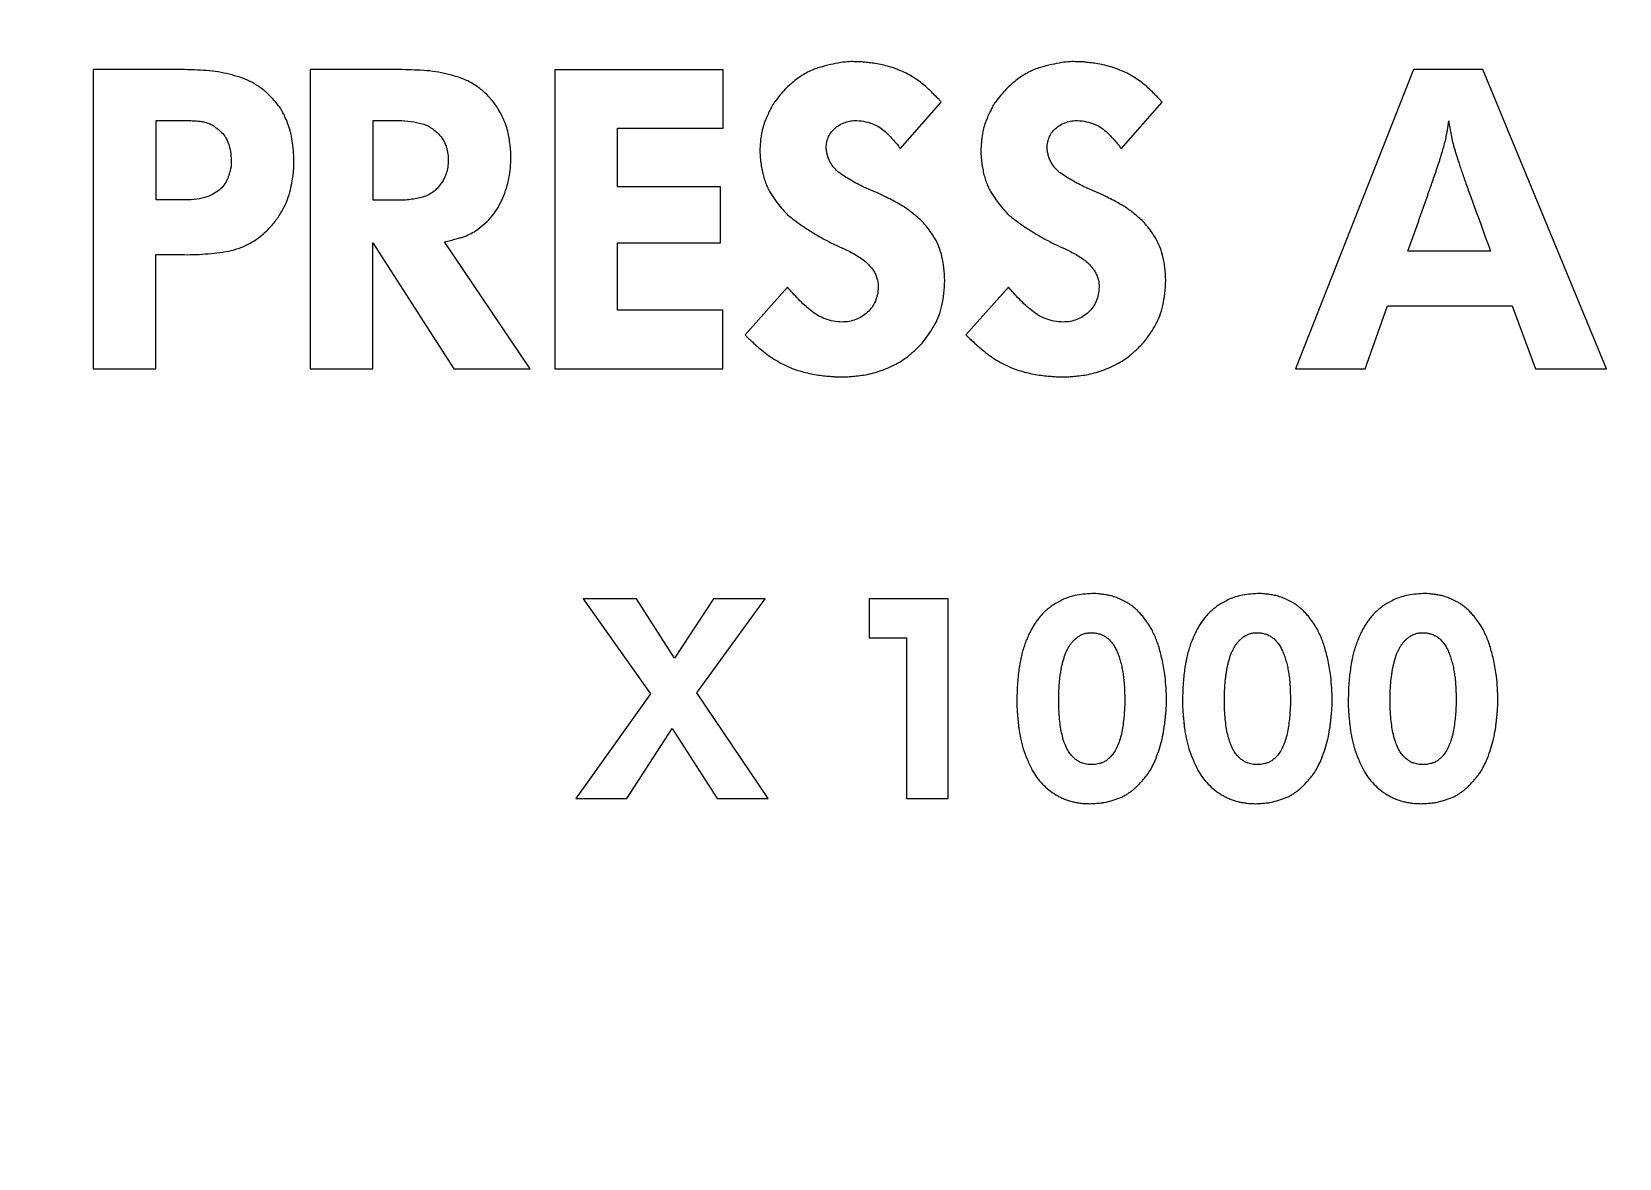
# Model space of a CAD drawing. Header units: inches. Extents: x -0.94 to 3.18, y -1.51 to 0.94.
# Drawn here: x -0.3138 to 0.1794, y -0.5601 to -0.2102 of the extents above; entities that cross this region are included whole.
import ezdxf

# ---------------------------------------------------------------- set-up
doc = ezdxf.new("R2010")
doc.units = ezdxf.units.IN
doc.header["$MEASUREMENT"] = 0

msp = doc.modelspace()

# ---------------------------------------------------------------- linework, layer by layer
at = {"color": 1, "linetype": 'Continuous', "lineweight": 25}
for p, q in [((-0.27027, -0.22193), (-0.2947, -0.22191)), ((-0.2947, -0.22191), (-0.2947, -0.31491)), ((-0.20245, -0.22193), (-0.22729, -0.22191)), ((-0.22729, -0.22191), (-0.22729, -0.31491)), ((-0.09901, -0.22196), (-0.1513, -0.22196)), ((-0.1513, -0.22196), (-0.1513, -0.31491)), ((-0.09901, -0.24009), (-0.09901, -0.22196)), ((0.11546, -0.22191), (0.07879, -0.31491)), ((0.13704, -0.22191), (0.11546, -0.22191)), ((0.17543, -0.31491), (0.13704, -0.22191)), ((-0.04395, -0.24657), (-0.03127, -0.23201)), ((0.02469, -0.24657), (0.03737, -0.23201)), ((-0.27511, -0.23769), (-0.26649, -0.23769)), ((-0.27511, -0.26236), (-0.27511, -0.23769)), ((-0.2077, -0.26248), (-0.2077, -0.23769)), ((-0.2077, -0.23769), (-0.20069, -0.23769)), ((-0.13184, -0.25834), (-0.13184, -0.24009)), ((-0.13184, -0.24009), (-0.09901, -0.24009)), ((-0.0998, -0.25834), (-0.13184, -0.25834)), ((-0.0998, -0.27569), (-0.0998, -0.25834)), ((-0.2669, -0.26237), (-0.27511, -0.26236)), ((-0.20031, -0.26249), (-0.2077, -0.26248)), ((-0.20783, -0.31491), (-0.20783, -0.27568)), ((-0.20783, -0.27568), (-0.1827, -0.31491)), ((-0.15898, -0.31491), (-0.1856, -0.27541)), ((-0.13184, -0.29668), (-0.13184, -0.27569)), ((-0.13184, -0.27569), (-0.0998, -0.27569)), ((-0.27525, -0.31491), (-0.27525, -0.27936)), ((-0.27525, -0.27936), (-0.26838, -0.27936)), ((0.1394, -0.27829), (0.11374, -0.27829)), ((-0.07896, -0.28949), (-0.09219, -0.30428)), ((-0.01032, -0.28949), (-0.02355, -0.30428)), ((0.1005, -0.31491), (0.10739, -0.2953)), ((0.10739, -0.2953), (0.14617, -0.2953)), ((0.14617, -0.2953), (0.15345, -0.31491)), ((-0.09914, -0.29668), (-0.13184, -0.29668)), ((-0.09914, -0.31491), (-0.09914, -0.29668)), ((-0.2947, -0.31491), (-0.27525, -0.31491)), ((-0.22729, -0.31491), (-0.20783, -0.31491)), ((-0.1827, -0.31491), (-0.15898, -0.31491)), ((-0.1513, -0.31491), (-0.09914, -0.31491)), ((0.07879, -0.31491), (0.1005, -0.31491)), ((0.15345, -0.31491), (0.17543, -0.31491)), ((0.01556, -0.3847), (0.01557, -0.38469)), ((0.06704, -0.3847), (0.06705, -0.38469)), ((0.11852, -0.3847), (0.11853, -0.38469)), ((-0.12587, -0.38632), (-0.14246, -0.38632)), ((-0.14246, -0.38632), (-0.12154, -0.41581)), ((-0.11413, -0.4048), (-0.12587, -0.38632)), ((-0.10195, -0.38632), (-0.11413, -0.4048)), ((-0.10716, -0.41554), (-0.08589, -0.38632)), ((-0.08589, -0.38632), (-0.10195, -0.38632)), ((-0.02906, -0.38635), (-0.05359, -0.38635)), ((-0.05359, -0.38635), (-0.05359, -0.39844)), ((-0.02906, -0.44832), (-0.02906, -0.38635)), ((-0.05359, -0.39844), (-0.04203, -0.39844)), ((-0.04203, -0.39844), (-0.04203, -0.44832)), ((0.01547, -0.39685), (0.01548, -0.39684)), ((0.06695, -0.39685), (0.06696, -0.39684)), ((0.11843, -0.39685), (0.11844, -0.39684)), ((-0.12154, -0.41581), (-0.14475, -0.44832)), ((-0.08501, -0.44832), (-0.10716, -0.41554)), ((-0.12887, -0.44832), (-0.11484, -0.42655)), ((-0.11484, -0.42655), (-0.10089, -0.44832)), ((-0.14475, -0.44832), (-0.12887, -0.44832)), ((-0.10089, -0.44832), (-0.08501, -0.44832)), ((-0.04203, -0.44832), (-0.02906, -0.44832))]:
    msp.add_line(p, q, dxfattribs=at)
msp.add_arc((0, 0), 0.938, 84.3665, 83.6335, dxfattribs=at)
for points, knots in [([(-0.26232, -0.22204), (-0.26365, -0.22199), (-0.2663, -0.2219), (-0.26895, -0.22192), (-0.27027, -0.22193)], [0, 0, 0, 0, 0.5013088, 1, 1, 1, 1]), ([(-0.19491, -0.22204), (-0.19616, -0.22199), (-0.19868, -0.2219), (-0.20119, -0.22192), (-0.20245, -0.22193)], [0, 0, 0, 0, 0.500116, 1, 1, 1, 1]), ([(-0.05772, -0.21948), (-0.05844, -0.21945), (-0.06003, -0.2194), (-0.06265, -0.21973), (-0.06571, -0.22038), (-0.06853, -0.22107), (-0.07095, -0.22185), (-0.07277, -0.22272), (-0.07457, -0.22374), (-0.07632, -0.22499), (-0.07805, -0.22641), (-0.07973, -0.22805), (-0.08139, -0.22987), (-0.08242, -0.2312), (-0.08295, -0.23189)], [0, 0, 0, 0, 0.073159, 0.16253, 0.269108, 0.393152, 0.460076, 0.528461, 0.59927, 0.671937, 0.748043, 0.827958, 0.911659, 1, 1, 1, 1]), ([(-0.04265, -0.22277), (-0.04344, -0.22244), (-0.04497, -0.2218), (-0.04728, -0.22101), (-0.04952, -0.22041), (-0.05166, -0.22002), (-0.0536, -0.21977), (-0.05526, -0.21957), (-0.0566, -0.21946), (-0.05738, -0.21947), (-0.05772, -0.21948)], [0, 0, 0, 0, 0.164823, 0.321151, 0.470362, 0.61205, 0.740193, 0.84815, 0.934663, 1, 1, 1, 1]), ([(0.01092, -0.21948), (0.0102, -0.21945), (0.00861, -0.2194), (0.00599, -0.21973), (0.00293, -0.22038), (0.00011, -0.22107), (-0.00231, -0.22185), (-0.00413, -0.22272), (-0.00593, -0.22374), (-0.00768, -0.22499), (-0.00942, -0.22641), (-0.01109, -0.22805), (-0.01275, -0.22987), (-0.01378, -0.2312), (-0.01431, -0.23189)], [0, 0, 0, 0, 0.073159, 0.16253, 0.269108, 0.393152, 0.460076, 0.528461, 0.59927, 0.671937, 0.748043, 0.827958, 0.911659, 1, 1, 1, 1]), ([(0.02599, -0.22277), (0.0252, -0.22244), (0.02366, -0.2218), (0.02136, -0.22101), (0.01912, -0.22041), (0.01698, -0.22002), (0.01504, -0.21977), (0.01338, -0.21957), (0.01204, -0.21946), (0.01125, -0.21947), (0.01092, -0.21948)], [0, 0, 0, 0, 0.1648226, 0.3211511, 0.4703619, 0.6120499, 0.7401926, 0.8481496, 0.9346633, 1, 1, 1, 1]), ([(-0.23742, -0.23277), (-0.23819, -0.23184), (-0.23969, -0.23002), (-0.24234, -0.22773), (-0.24521, -0.2259), (-0.24832, -0.22451), (-0.25161, -0.22353), (-0.25504, -0.22276), (-0.25862, -0.22223), (-0.26107, -0.2221), (-0.26232, -0.22204)], [0, 0, 0, 0, 0.1285448, 0.2513176, 0.3718085, 0.4914435, 0.6135137, 0.7379118, 0.866742, 1, 1, 1, 1]), ([(-0.16922, -0.23359), (-0.1696, -0.23306), (-0.17034, -0.23201), (-0.17157, -0.23056), (-0.17287, -0.22924), (-0.17424, -0.22804), (-0.17568, -0.22699), (-0.17718, -0.22604), (-0.17875, -0.22523), (-0.18096, -0.22435), (-0.18384, -0.22346), (-0.18741, -0.22271), (-0.19111, -0.22218), (-0.19363, -0.22209), (-0.19491, -0.22204)], [0, 0, 0, 0, 0.066234, 0.131002, 0.194152, 0.255597, 0.316224, 0.376269, 0.436326, 0.496851, 0.619111, 0.74313, 0.86943, 1, 1, 1, 1]), ([(-0.03127, -0.23201), (-0.03149, -0.23175), (-0.03198, -0.23117), (-0.03289, -0.23025), (-0.034, -0.22911), (-0.03531, -0.22783), (-0.03684, -0.22647), (-0.0386, -0.22518), (-0.04053, -0.2239), (-0.04193, -0.22315), (-0.04265, -0.22277)], [0, 0, 0, 0, 0.067735, 0.155868, 0.263262, 0.38994, 0.529757, 0.677216, 0.833829, 1, 1, 1, 1]), ([(0.03737, -0.23201), (0.03715, -0.23175), (0.03666, -0.23117), (0.03575, -0.23025), (0.03464, -0.22911), (0.03333, -0.22783), (0.0318, -0.22647), (0.03004, -0.22518), (0.02811, -0.2239), (0.02671, -0.22315), (0.02599, -0.22277)], [0, 0, 0, 0, 0.067735, 0.155868, 0.263262, 0.38994, 0.529757, 0.677216, 0.833829, 1, 1, 1, 1]), ([(-0.23237, -0.25031), (-0.2324, -0.2492), (-0.23246, -0.2471), (-0.23282, -0.24412), (-0.23331, -0.24146), (-0.23405, -0.23914), (-0.23488, -0.23713), (-0.23571, -0.23542), (-0.2365, -0.23396), (-0.23713, -0.23314), (-0.23742, -0.23277)], [0, 0, 0, 0, 0.1785718, 0.3394672, 0.4844575, 0.6152292, 0.7322221, 0.8341399, 0.9232813, 1, 1, 1, 1]), ([(-0.16495, -0.24916), (-0.16495, -0.24876), (-0.16494, -0.24788), (-0.16505, -0.24641), (-0.16526, -0.24466), (-0.16558, -0.24265), (-0.16605, -0.24046), (-0.16683, -0.23818), (-0.16789, -0.23587), (-0.16877, -0.23437), (-0.16922, -0.23359)], [0, 0, 0, 0, 0.072541, 0.161656, 0.270064, 0.395672, 0.534762, 0.680542, 0.834989, 1, 1, 1, 1]), ([(-0.08295, -0.23189), (-0.08317, -0.23222), (-0.08368, -0.23296), (-0.08437, -0.23425), (-0.08509, -0.2358), (-0.08589, -0.23757), (-0.08661, -0.23961), (-0.08711, -0.24193), (-0.08745, -0.2445), (-0.08754, -0.24629), (-0.08758, -0.24723)], [0, 0, 0, 0, 0.074822, 0.164986, 0.269321, 0.390132, 0.523505, 0.668404, 0.82768, 1, 1, 1, 1]), ([(-0.01431, -0.23189), (-0.01454, -0.23222), (-0.01504, -0.23296), (-0.01573, -0.23425), (-0.01645, -0.2358), (-0.01725, -0.23757), (-0.01797, -0.23961), (-0.01847, -0.24193), (-0.01881, -0.2445), (-0.0189, -0.24629), (-0.01894, -0.24723)], [0, 0, 0, 0, 0.074822, 0.164986, 0.269321, 0.390132, 0.523505, 0.668404, 0.82768, 1, 1, 1, 1]), ([(-0.26649, -0.23769), (-0.26579, -0.23771), (-0.26449, -0.23776), (-0.26272, -0.23783), (-0.26126, -0.238), (-0.26042, -0.23817), (-0.26004, -0.23824)], [0, 0, 0, 0, 0.324485, 0.59959, 0.822719, 1, 1, 1, 1]), ([(-0.26004, -0.23824), (-0.25962, -0.23837), (-0.25873, -0.23862), (-0.25742, -0.23929), (-0.25611, -0.24026), (-0.25474, -0.24144), (-0.25348, -0.243), (-0.25258, -0.24503), (-0.252, -0.24746), (-0.25188, -0.24923), (-0.25182, -0.25018)], [0, 0, 0, 0, 0.083624, 0.176697, 0.280301, 0.396505, 0.522885, 0.660374, 0.819225, 1, 1, 1, 1]), ([(-0.20069, -0.23769), (-0.19945, -0.23773), (-0.19698, -0.23782), (-0.19393, -0.23831), (-0.19159, -0.239), (-0.18996, -0.23982), (-0.18843, -0.24088), (-0.18754, -0.24177), (-0.18709, -0.24223)], [0, 0, 0, 0, 0.2519, 0.501438, 0.623509, 0.746299, 0.869907, 1, 1, 1, 1]), ([(-0.06701, -0.24631), (-0.06696, -0.24567), (-0.06687, -0.24444), (-0.06627, -0.24272), (-0.06538, -0.2412), (-0.06413, -0.23996), (-0.06268, -0.23897), (-0.06106, -0.23825), (-0.05931, -0.23779), (-0.0581, -0.23774), (-0.05747, -0.23771)], [0, 0, 0, 0, 0.133537, 0.258034, 0.378139, 0.500287, 0.623597, 0.745282, 0.86967, 1, 1, 1, 1]), ([(-0.05747, -0.23771), (-0.05655, -0.23781), (-0.05477, -0.23801), (-0.05225, -0.23878), (-0.05004, -0.23997), (-0.04822, -0.24152), (-0.04675, -0.24311), (-0.04548, -0.24444), (-0.04458, -0.24558), (-0.04414, -0.24628), (-0.04395, -0.24657)], [0, 0, 0, 0, 0.165589, 0.319272, 0.465392, 0.610065, 0.742847, 0.85238, 0.937509, 1, 1, 1, 1]), ([(0.00163, -0.24631), (0.00168, -0.24567), (0.00177, -0.24444), (0.00237, -0.24272), (0.00326, -0.2412), (0.00451, -0.23996), (0.00596, -0.23897), (0.00758, -0.23825), (0.00933, -0.23779), (0.01054, -0.23774), (0.01117, -0.23771)], [0, 0, 0, 0, 0.133537, 0.258034, 0.378139, 0.500287, 0.623597, 0.745282, 0.86967, 1, 1, 1, 1]), ([(0.01117, -0.23771), (0.01209, -0.23781), (0.01387, -0.23801), (0.01639, -0.23878), (0.0186, -0.23997), (0.02042, -0.24152), (0.02189, -0.24311), (0.02316, -0.24444), (0.02406, -0.24558), (0.0245, -0.24628), (0.02469, -0.24657)], [0, 0, 0, 0, 0.165589, 0.319272, 0.465392, 0.610065, 0.742847, 0.85238, 0.937509, 1, 1, 1, 1]), ([(0.12552, -0.24353), (0.1257, -0.24258), (0.12606, -0.24069), (0.12631, -0.23879), (0.12644, -0.23784)], [0, 0, 0, 0, 0.50323, 1, 1, 1, 1]), ([(0.12644, -0.23784), (0.12667, -0.23931), (0.12712, -0.24224), (0.12791, -0.24551), (0.1286, -0.2477), (0.12898, -0.24897), (0.12945, -0.25036), (0.12993, -0.25191), (0.13052, -0.25357), (0.13112, -0.2554), (0.13182, -0.25734), (0.13229, -0.25869), (0.13253, -0.25939)], [0, 0, 0, 0, 0.199146, 0.396048, 0.448706, 0.506762, 0.572361, 0.644983, 0.723544, 0.809119, 0.901458, 1, 1, 1, 1]), ([(-0.18709, -0.24223), (-0.1868, -0.2426), (-0.18624, -0.24331), (-0.1856, -0.24445), (-0.18508, -0.24556), (-0.18479, -0.24665), (-0.18461, -0.24766), (-0.18446, -0.24855), (-0.1844, -0.24931), (-0.18441, -0.24976), (-0.18441, -0.24996)], [0, 0, 0, 0, 0.168411, 0.324225, 0.469664, 0.605132, 0.728545, 0.837276, 0.926778, 1, 1, 1, 1]), ([(-0.05382, -0.25902), (-0.05446, -0.25875), (-0.05579, -0.25819), (-0.05778, -0.25715), (-0.05989, -0.25596), (-0.06168, -0.25486), (-0.06309, -0.25386), (-0.06403, -0.25302), (-0.06484, -0.25209), (-0.06554, -0.25109), (-0.0661, -0.25), (-0.06654, -0.24884), (-0.06685, -0.2476), (-0.06696, -0.24674), (-0.06701, -0.24631)], [0, 0, 0, 0, 0.107981, 0.223349, 0.348149, 0.48225, 0.549466, 0.614555, 0.677594, 0.740103, 0.802433, 0.866866, 0.932068, 1, 1, 1, 1]), ([(0.01482, -0.25902), (0.01418, -0.25875), (0.01285, -0.25819), (0.01086, -0.25715), (0.00875, -0.25596), (0.00695, -0.25486), (0.00555, -0.25386), (0.00461, -0.25302), (0.0038, -0.25209), (0.0031, -0.25109), (0.00254, -0.25), (0.0021, -0.24884), (0.00179, -0.2476), (0.00168, -0.24674), (0.00163, -0.24631)], [0, 0, 0, 0, 0.107981, 0.223349, 0.348149, 0.48225, 0.549466, 0.614555, 0.677594, 0.740103, 0.802433, 0.866866, 0.932068, 1, 1, 1, 1]), ([(0.12021, -0.26006), (0.12043, -0.25944), (0.12088, -0.25815), (0.1216, -0.25616), (0.12232, -0.25402), (0.12307, -0.25179), (0.12381, -0.24956), (0.12445, -0.24743), (0.12504, -0.24544), (0.12536, -0.24415), (0.12552, -0.24353)], [0, 0, 0, 0, 0.1133612, 0.2351037, 0.3655427, 0.5040018, 0.6421134, 0.7701477, 0.8895243, 1, 1, 1, 1]), ([(-0.25182, -0.25018), (-0.25181, -0.25058), (-0.25178, -0.25145), (-0.25203, -0.25284), (-0.25246, -0.25441), (-0.25306, -0.25614), (-0.25403, -0.2579), (-0.25557, -0.25945), (-0.25762, -0.26074), (-0.2592, -0.26136), (-0.26004, -0.26169)], [0, 0, 0, 0, 0.078955, 0.170236, 0.276637, 0.397951, 0.529303, 0.66756, 0.822604, 1, 1, 1, 1]), ([(-0.24079, -0.27205), (-0.23991, -0.27108), (-0.23821, -0.26922), (-0.23619, -0.26617), (-0.2346, -0.26315), (-0.23361, -0.26011), (-0.23303, -0.25724), (-0.23256, -0.25466), (-0.23233, -0.25238), (-0.23235, -0.25097), (-0.23237, -0.25031)], [0, 0, 0, 0, 0.163763, 0.31517, 0.456005, 0.589962, 0.713499, 0.822954, 0.917676, 1, 1, 1, 1]), ([(-0.18441, -0.24996), (-0.18444, -0.25073), (-0.1845, -0.25213), (-0.18495, -0.254), (-0.18553, -0.25545), (-0.18596, -0.25627), (-0.18615, -0.25663)], [0, 0, 0, 0, 0.328073, 0.602126, 0.824189, 1, 1, 1, 1]), ([(-0.17545, -0.27168), (-0.17458, -0.27103), (-0.17287, -0.26973), (-0.17068, -0.26739), (-0.16885, -0.26475), (-0.16743, -0.26183), (-0.1663, -0.25877), (-0.16552, -0.25561), (-0.16501, -0.25241), (-0.16497, -0.25025), (-0.16495, -0.24916)], [0, 0, 0, 0, 0.1254638, 0.248668, 0.3711905, 0.4971349, 0.6242124, 0.7494944, 0.8739053, 1, 1, 1, 1]), ([(-0.08758, -0.24723), (-0.08754, -0.24793), (-0.08747, -0.24932), (-0.08724, -0.25133), (-0.08691, -0.25323), (-0.0865, -0.25503), (-0.08596, -0.2567), (-0.08535, -0.25827), (-0.08462, -0.25973), (-0.08354, -0.26146), (-0.08217, -0.26336), (-0.08056, -0.26533), (-0.07909, -0.26695), (-0.07803, -0.26778), (-0.07754, -0.26816)], [0, 0, 0, 0, 0.088685, 0.172955, 0.253051, 0.329254, 0.40289, 0.472336, 0.54009, 0.605596, 0.727304, 0.832161, 0.92353, 1, 1, 1, 1]), ([(-0.01894, -0.24723), (-0.0189, -0.24793), (-0.01883, -0.24932), (-0.0186, -0.25133), (-0.01828, -0.25323), (-0.01786, -0.25503), (-0.01732, -0.2567), (-0.01671, -0.25827), (-0.01598, -0.25973), (-0.0149, -0.26146), (-0.01353, -0.26336), (-0.01192, -0.26533), (-0.01045, -0.26695), (-0.00939, -0.26778), (-0.00891, -0.26816)], [0, 0, 0, 0, 0.0886851, 0.1729552, 0.2530513, 0.3292544, 0.4028903, 0.4723358, 0.5400897, 0.6055964, 0.7273036, 0.8321615, 0.9235304, 1, 1, 1, 1]), ([(-0.18615, -0.25663), (-0.18656, -0.25723), (-0.18735, -0.25838), (-0.18883, -0.2598), (-0.19048, -0.26089), (-0.19232, -0.26156), (-0.19424, -0.26196), (-0.1962, -0.26231), (-0.19823, -0.26248), (-0.19961, -0.26249), (-0.20031, -0.26249)], [0, 0, 0, 0, 0.134257, 0.259456, 0.379739, 0.499327, 0.621236, 0.74409, 0.870479, 1, 1, 1, 1]), ([(-0.03892, -0.26751), (-0.03978, -0.2668), (-0.04153, -0.26536), (-0.044, -0.26378), (-0.04631, -0.26256), (-0.04845, -0.26148), (-0.05099, -0.26028), (-0.05283, -0.25946), (-0.05382, -0.25902)], [0, 0, 0, 0, 0.194071, 0.395265, 0.510242, 0.648551, 0.81227, 1, 1, 1, 1]), ([(0.02972, -0.26751), (0.02886, -0.2668), (0.02711, -0.26536), (0.02464, -0.26378), (0.02233, -0.26256), (0.02019, -0.26148), (0.01765, -0.26028), (0.01581, -0.25946), (0.01482, -0.25902)], [0, 0, 0, 0, 0.194071, 0.395265, 0.510242, 0.648551, 0.81227, 1, 1, 1, 1]), ([(0.11374, -0.27829), (0.11484, -0.27525), (0.11703, -0.26919), (0.11915, -0.2631), (0.12021, -0.26006)], [0, 0, 0, 0, 0.500667, 1, 1, 1, 1]), ([(0.13253, -0.25939), (0.13368, -0.26252), (0.136, -0.26881), (0.13827, -0.27512), (0.1394, -0.27829)], [0, 0, 0, 0, 0.497926, 1, 1, 1, 1]), ([(-0.26004, -0.26169), (-0.26114, -0.26192), (-0.2634, -0.26241), (-0.26571, -0.26239), (-0.2669, -0.26237)], [0, 0, 0, 0, 0.487096, 1, 1, 1, 1]), ([(-0.07754, -0.26816), (-0.07652, -0.26892), (-0.07447, -0.27044), (-0.07124, -0.27253), (-0.06789, -0.27449), (-0.06558, -0.27565), (-0.06441, -0.27624)], [0, 0, 0, 0, 0.246712, 0.496677, 0.746074, 1, 1, 1, 1]), ([(-0.03013, -0.28739), (-0.03019, -0.28608), (-0.0303, -0.2836), (-0.03091, -0.28011), (-0.03183, -0.27704), (-0.03311, -0.27445), (-0.03456, -0.27227), (-0.03598, -0.27037), (-0.0374, -0.26878), (-0.03843, -0.26792), (-0.03892, -0.26751)], [0, 0, 0, 0, 0.174212, 0.33165, 0.471774, 0.5998, 0.715594, 0.82141, 0.914883, 1, 1, 1, 1]), ([(-0.00891, -0.26816), (-0.00789, -0.26892), (-0.00583, -0.27044), (-0.0026, -0.27253), (0.00075, -0.27449), (0.00306, -0.27565), (0.00423, -0.27624)], [0, 0, 0, 0, 0.246712, 0.496677, 0.746074, 1, 1, 1, 1]), ([(0.03851, -0.28739), (0.03845, -0.28608), (0.03834, -0.2836), (0.03773, -0.28011), (0.03681, -0.27704), (0.03553, -0.27445), (0.03407, -0.27227), (0.03266, -0.27037), (0.03124, -0.26878), (0.03021, -0.26792), (0.02972, -0.26751)], [0, 0, 0, 0, 0.174212, 0.33165, 0.471774, 0.5998, 0.715594, 0.82141, 0.914883, 1, 1, 1, 1]), ([(-0.26838, -0.27936), (-0.26712, -0.27939), (-0.2646, -0.27944), (-0.26087, -0.27927), (-0.25719, -0.27896), (-0.25358, -0.27852), (-0.25006, -0.27775), (-0.24675, -0.27634), (-0.2436, -0.27449), (-0.24174, -0.27287), (-0.24079, -0.27205)], [0, 0, 0, 0, 0.128689, 0.256659, 0.381696, 0.506066, 0.628065, 0.748852, 0.872031, 1, 1, 1, 1]), ([(-0.1856, -0.27541), (-0.18496, -0.27527), (-0.18374, -0.27499), (-0.18205, -0.27454), (-0.1806, -0.27416), (-0.17904, -0.27361), (-0.1773, -0.27287), (-0.17606, -0.27208), (-0.17545, -0.27168)], [0, 0, 0, 0, 0.183085, 0.344694, 0.481621, 0.595041, 0.798894, 1, 1, 1, 1]), ([(-0.06441, -0.27624), (-0.06339, -0.27669), (-0.06122, -0.27766), (-0.05851, -0.27905), (-0.05631, -0.28037), (-0.05479, -0.28152), (-0.05347, -0.28279), (-0.05273, -0.28374), (-0.05236, -0.28421)], [0, 0, 0, 0, 0.227442, 0.488745, 0.62399, 0.753935, 0.878066, 1, 1, 1, 1]), ([(0.00423, -0.27624), (0.00525, -0.27669), (0.00742, -0.27766), (0.01013, -0.27905), (0.01233, -0.28037), (0.01385, -0.28152), (0.01517, -0.28279), (0.01591, -0.28374), (0.01628, -0.28421)], [0, 0, 0, 0, 0.227442, 0.488745, 0.62399, 0.753935, 0.878066, 1, 1, 1, 1]), ([(-0.05236, -0.28421), (-0.05213, -0.2846), (-0.05166, -0.2854), (-0.05116, -0.28669), (-0.05086, -0.28807), (-0.05083, -0.28901), (-0.05081, -0.28949)], [0, 0, 0, 0, 0.247091, 0.493492, 0.74229, 1, 1, 1, 1]), ([(0.01628, -0.28421), (0.01651, -0.2846), (0.01698, -0.2854), (0.01748, -0.28669), (0.01778, -0.28807), (0.01781, -0.28901), (0.01783, -0.28949)], [0, 0, 0, 0, 0.247091, 0.493492, 0.74229, 1, 1, 1, 1]), ([(-0.06205, -0.30035), (-0.06296, -0.30028), (-0.06473, -0.30013), (-0.06729, -0.29943), (-0.06965, -0.29833), (-0.07247, -0.29629), (-0.07563, -0.29337), (-0.07786, -0.29077), (-0.07896, -0.28949)], [0, 0, 0, 0, 0.130793, 0.2569, 0.38018, 0.505976, 0.756518, 1, 1, 1, 1]), ([(-0.05081, -0.28949), (-0.05087, -0.29027), (-0.05099, -0.29177), (-0.05163, -0.29389), (-0.05268, -0.29577), (-0.05412, -0.29736), (-0.05582, -0.29866), (-0.05774, -0.29961), (-0.05983, -0.30023), (-0.0613, -0.30031), (-0.06205, -0.30035)], [0, 0, 0, 0, 0.134219, 0.258655, 0.380023, 0.502551, 0.625968, 0.7467, 0.87051, 1, 1, 1, 1]), ([(-0.03892, -0.30861), (-0.03845, -0.30819), (-0.03745, -0.30729), (-0.03609, -0.30559), (-0.03468, -0.30355), (-0.03321, -0.30118), (-0.03189, -0.29837), (-0.03092, -0.2951), (-0.03033, -0.29138), (-0.0302, -0.28876), (-0.03013, -0.28739)], [0, 0, 0, 0, 0.079055, 0.170506, 0.275194, 0.393661, 0.524088, 0.667041, 0.825468, 1, 1, 1, 1]), ([(0.00659, -0.30035), (0.00568, -0.30028), (0.00391, -0.30013), (0.00135, -0.29943), (-0.00102, -0.29833), (-0.00383, -0.29629), (-0.00699, -0.29337), (-0.00922, -0.29077), (-0.01032, -0.28949)], [0, 0, 0, 0, 0.130793, 0.2569, 0.38018, 0.505976, 0.756518, 1, 1, 1, 1]), ([(0.01783, -0.28949), (0.01777, -0.29027), (0.01765, -0.29177), (0.01701, -0.29389), (0.01596, -0.29577), (0.01452, -0.29736), (0.01282, -0.29866), (0.0109, -0.29961), (0.00881, -0.30023), (0.00734, -0.30031), (0.00659, -0.30035)], [0, 0, 0, 0, 0.1342186, 0.2586546, 0.380023, 0.5025514, 0.6259685, 0.7467, 0.8705099, 1, 1, 1, 1]), ([(0.02972, -0.30861), (0.03019, -0.30819), (0.03119, -0.30729), (0.03255, -0.30559), (0.03396, -0.30355), (0.03543, -0.30118), (0.03675, -0.29837), (0.03771, -0.2951), (0.03831, -0.29138), (0.03844, -0.28876), (0.03851, -0.28739)], [0, 0, 0, 0, 0.079055, 0.170506, 0.275194, 0.393661, 0.524088, 0.667041, 0.825468, 1, 1, 1, 1]), ([(-0.09219, -0.30428), (-0.09193, -0.30456), (-0.09131, -0.30523), (-0.09014, -0.30628), (-0.08869, -0.30761), (-0.08694, -0.30915), (-0.08492, -0.31074), (-0.08264, -0.31222), (-0.08018, -0.31358), (-0.07843, -0.31436), (-0.07754, -0.31475)], [0, 0, 0, 0, 0.06423, 0.15086, 0.259209, 0.390874, 0.535291, 0.684014, 0.839436, 1, 1, 1, 1]), ([(-0.02355, -0.30428), (-0.02329, -0.30456), (-0.02267, -0.30523), (-0.0215, -0.30628), (-0.02005, -0.30761), (-0.0183, -0.30915), (-0.01628, -0.31074), (-0.014, -0.31222), (-0.01154, -0.31358), (-0.00979, -0.31436), (-0.00891, -0.31475)], [0, 0, 0, 0, 0.06423, 0.15086, 0.259209, 0.390874, 0.535291, 0.684014, 0.839436, 1, 1, 1, 1]), ([(-0.04537, -0.31345), (-0.04461, -0.31301), (-0.0432, -0.31219), (-0.04159, -0.31102), (-0.04054, -0.31011), (-0.03989, -0.30954), (-0.03934, -0.30907), (-0.03905, -0.30875), (-0.03892, -0.30861)], [0, 0, 0, 0, 0.32365, 0.607926, 0.732076, 0.839306, 0.928075, 1, 1, 1, 1]), ([(0.02327, -0.31345), (0.02402, -0.31301), (0.02544, -0.31219), (0.02704, -0.31102), (0.0281, -0.31011), (0.02874, -0.30954), (0.0293, -0.30907), (0.02959, -0.30875), (0.02972, -0.30861)], [0, 0, 0, 0, 0.32365, 0.607926, 0.732076, 0.839306, 0.928075, 1, 1, 1, 1]), ([(-0.07754, -0.31475), (-0.07675, -0.31502), (-0.07519, -0.31553), (-0.07285, -0.31617), (-0.07056, -0.31663), (-0.06836, -0.31694), (-0.06636, -0.31715), (-0.06466, -0.31727), (-0.06331, -0.31737), (-0.06252, -0.31736), (-0.06219, -0.31736)], [0, 0, 0, 0, 0.160601, 0.315255, 0.463805, 0.608479, 0.740103, 0.849347, 0.935145, 1, 1, 1, 1]), ([(-0.06219, -0.31736), (-0.06179, -0.31736), (-0.06088, -0.31737), (-0.05934, -0.31726), (-0.05746, -0.31706), (-0.05529, -0.3168), (-0.0529, -0.31636), (-0.05044, -0.3156), (-0.04789, -0.31468), (-0.04622, -0.31387), (-0.04537, -0.31345)], [0, 0, 0, 0, 0.06812, 0.157285, 0.264425, 0.392936, 0.533863, 0.681618, 0.836318, 1, 1, 1, 1]), ([(-0.00891, -0.31475), (-0.00811, -0.31502), (-0.00655, -0.31553), (-0.00421, -0.31617), (-0.00192, -0.31663), (0.00028, -0.31694), (0.00228, -0.31715), (0.00398, -0.31727), (0.00533, -0.31737), (0.00612, -0.31736), (0.00645, -0.31736)], [0, 0, 0, 0, 0.160601, 0.315255, 0.463805, 0.608479, 0.740103, 0.849347, 0.935145, 1, 1, 1, 1]), ([(0.00645, -0.31736), (0.00685, -0.31736), (0.00776, -0.31737), (0.0093, -0.31726), (0.01117, -0.31706), (0.01335, -0.3168), (0.01574, -0.31636), (0.0182, -0.3156), (0.02075, -0.31468), (0.02241, -0.31387), (0.02327, -0.31345)], [0, 0, 0, 0, 0.06812, 0.157285, 0.264425, 0.392936, 0.533863, 0.681618, 0.836318, 1, 1, 1, 1]), ([(0.01557, -0.38469), (0.01466, -0.38474), (0.01291, -0.38484), (0.01045, -0.38523), (0.00825, -0.38582), (0.00635, -0.38662), (0.00472, -0.38752), (0.0033, -0.38839), (0.0021, -0.38924), (0.00142, -0.38987), (0.00111, -0.39016)], [0, 0, 0, 0, 0.173624, 0.330559, 0.472881, 0.603104, 0.721534, 0.825886, 0.91885, 1, 1, 1, 1]), ([(0.02597, -0.38721), (0.02543, -0.38694), (0.02439, -0.38642), (0.02282, -0.38576), (0.02128, -0.38532), (0.01982, -0.38503), (0.01849, -0.38487), (0.01734, -0.38475), (0.01639, -0.38467), (0.01582, -0.38469), (0.01556, -0.3847)], [0, 0, 0, 0, 0.166673, 0.323261, 0.47068, 0.608992, 0.735089, 0.84176, 0.930408, 1, 1, 1, 1]), ([(0.06705, -0.38469), (0.06614, -0.38474), (0.06439, -0.38484), (0.06193, -0.38523), (0.05973, -0.38582), (0.05783, -0.38662), (0.0562, -0.38752), (0.05478, -0.38839), (0.05358, -0.38924), (0.0529, -0.38987), (0.05259, -0.39016)], [0, 0, 0, 0, 0.1736242, 0.3305586, 0.4728805, 0.6031045, 0.7215345, 0.825886, 0.9188497, 1, 1, 1, 1]), ([(0.07745, -0.38721), (0.07691, -0.38694), (0.07587, -0.38642), (0.0743, -0.38576), (0.07276, -0.38532), (0.0713, -0.38503), (0.06997, -0.38487), (0.06882, -0.38475), (0.06787, -0.38467), (0.06729, -0.38469), (0.06704, -0.3847)], [0, 0, 0, 0, 0.166673, 0.323261, 0.47068, 0.608992, 0.735089, 0.84176, 0.930408, 1, 1, 1, 1]), ([(0.11853, -0.38469), (0.11762, -0.38474), (0.11587, -0.38484), (0.11341, -0.38523), (0.11121, -0.38582), (0.10931, -0.38662), (0.10768, -0.38752), (0.10625, -0.38839), (0.10506, -0.38924), (0.10438, -0.38987), (0.10407, -0.39016)], [0, 0, 0, 0, 0.173624, 0.330559, 0.472881, 0.603104, 0.721534, 0.825886, 0.91885, 1, 1, 1, 1]), ([(0.12893, -0.38721), (0.12839, -0.38694), (0.12735, -0.38642), (0.12578, -0.38576), (0.12424, -0.38532), (0.12278, -0.38503), (0.12145, -0.38487), (0.1203, -0.38475), (0.11935, -0.38467), (0.11877, -0.38469), (0.11852, -0.3847)], [0, 0, 0, 0, 0.166673, 0.323261, 0.47068, 0.608992, 0.735089, 0.84176, 0.930408, 1, 1, 1, 1]), ([(0.0383, -0.41039), (0.03819, -0.40957), (0.03796, -0.40797), (0.03753, -0.40566), (0.03701, -0.40349), (0.03646, -0.40147), (0.03583, -0.3996), (0.03514, -0.39786), (0.0344, -0.39627), (0.03357, -0.39484), (0.03271, -0.39352), (0.03183, -0.39231), (0.03091, -0.39121), (0.02998, -0.39019), (0.02902, -0.38929), (0.02803, -0.3885), (0.02703, -0.38779), (0.02632, -0.3874), (0.02597, -0.38721)], [0, 0, 0, 0, 0.090972, 0.177253, 0.259073, 0.335912, 0.408063, 0.476617, 0.540952, 0.601386, 0.658952, 0.713582, 0.766489, 0.816883, 0.864947, 0.911262, 0.956359, 1, 1, 1, 1]), ([(0.08978, -0.41039), (0.08966, -0.40957), (0.08944, -0.40797), (0.08901, -0.40566), (0.08849, -0.40349), (0.08794, -0.40147), (0.08731, -0.3996), (0.08662, -0.39786), (0.08587, -0.39627), (0.08505, -0.39484), (0.08419, -0.39352), (0.08331, -0.39231), (0.08239, -0.39121), (0.08146, -0.39019), (0.0805, -0.38929), (0.07951, -0.3885), (0.07851, -0.38779), (0.0778, -0.3874), (0.07745, -0.38721)], [0, 0, 0, 0, 0.090972, 0.177253, 0.259073, 0.335912, 0.408063, 0.476617, 0.540952, 0.601386, 0.658952, 0.713582, 0.766489, 0.816883, 0.864947, 0.911262, 0.956359, 1, 1, 1, 1]), ([(0.14126, -0.41039), (0.14114, -0.40957), (0.14091, -0.40797), (0.14048, -0.40566), (0.13997, -0.40349), (0.13942, -0.40147), (0.13879, -0.3996), (0.1381, -0.39786), (0.13735, -0.39627), (0.13652, -0.39484), (0.13567, -0.39352), (0.13478, -0.39231), (0.13387, -0.39121), (0.13294, -0.39019), (0.13198, -0.38929), (0.13099, -0.3885), (0.12999, -0.38779), (0.12928, -0.3874), (0.12893, -0.38721)], [0, 0, 0, 0, 0.090972, 0.177253, 0.259073, 0.335912, 0.408063, 0.476617, 0.540952, 0.601386, 0.658952, 0.713582, 0.766489, 0.816883, 0.864947, 0.911262, 0.956359, 1, 1, 1, 1]), ([(0.00111, -0.39016), (0.00081, -0.39044), (0.00019, -0.391), (-0.00067, -0.39196), (-0.00148, -0.39302), (-0.00227, -0.39418), (-0.00303, -0.39545), (-0.00374, -0.39683), (-0.00443, -0.39832), (-0.00508, -0.39992), (-0.00569, -0.40164), (-0.00621, -0.40351), (-0.00665, -0.40552), (-0.00702, -0.40769), (-0.0073, -0.40999), (-0.00754, -0.41244), (-0.00768, -0.41503), (-0.00771, -0.41681), (-0.00772, -0.41773)], [0, 0, 0, 0, 0.041284, 0.08412, 0.129095, 0.176346, 0.2258, 0.278004, 0.33291, 0.390842, 0.452183, 0.517257, 0.586281, 0.659861, 0.738155, 0.820478, 0.907716, 1, 1, 1, 1]), ([(0.05259, -0.39016), (0.05229, -0.39044), (0.05167, -0.391), (0.05081, -0.39196), (0.05, -0.39302), (0.04921, -0.39418), (0.04845, -0.39545), (0.04774, -0.39683), (0.04705, -0.39832), (0.0464, -0.39992), (0.04579, -0.40164), (0.04527, -0.40351), (0.04483, -0.40552), (0.04446, -0.40769), (0.04417, -0.40999), (0.04394, -0.41244), (0.0438, -0.41503), (0.04377, -0.41681), (0.04375, -0.41773)], [0, 0, 0, 0, 0.041284, 0.08412, 0.129095, 0.176346, 0.2258, 0.278004, 0.33291, 0.390842, 0.452183, 0.517257, 0.586281, 0.659861, 0.738155, 0.820478, 0.907716, 1, 1, 1, 1]), ([(0.10407, -0.39016), (0.10377, -0.39044), (0.10315, -0.391), (0.10229, -0.39196), (0.10148, -0.39302), (0.10069, -0.39418), (0.09993, -0.39545), (0.09922, -0.39683), (0.09853, -0.39832), (0.09788, -0.39992), (0.09727, -0.40164), (0.09675, -0.40351), (0.09631, -0.40552), (0.09594, -0.40769), (0.09565, -0.40999), (0.09542, -0.41244), (0.09528, -0.41503), (0.09525, -0.41681), (0.09523, -0.41773)], [0, 0, 0, 0, 0.041284, 0.08412, 0.129095, 0.176346, 0.2258, 0.278004, 0.33291, 0.390842, 0.452183, 0.517257, 0.586281, 0.659861, 0.738155, 0.820478, 0.907716, 1, 1, 1, 1]), ([(0.00526, -0.41782), (0.00526, -0.41721), (0.00527, -0.41602), (0.00536, -0.41427), (0.00545, -0.41261), (0.0056, -0.41103), (0.00582, -0.40954), (0.00603, -0.40812), (0.00632, -0.4068), (0.00664, -0.40555), (0.00699, -0.40439), (0.00738, -0.4033), (0.00784, -0.4023), (0.00832, -0.40138), (0.00884, -0.40055), (0.00941, -0.3998), (0.01002, -0.39913), (0.01047, -0.39874), (0.01069, -0.39855)], [0, 0, 0, 0, 0.088681, 0.173714, 0.254478, 0.331111, 0.404337, 0.474065, 0.539982, 0.602096, 0.661134, 0.717238, 0.77025, 0.820733, 0.868387, 0.91353, 0.957412, 1, 1, 1, 1]), ([(0.01069, -0.39855), (0.01092, -0.39837), (0.01137, -0.39803), (0.01206, -0.3976), (0.01274, -0.39729), (0.01357, -0.39704), (0.01448, -0.39687), (0.01517, -0.39686), (0.01547, -0.39685)], [0, 0, 0, 0, 0.170613, 0.326182, 0.469204, 0.600599, 0.82531, 1, 1, 1, 1]), ([(0.01548, -0.39684), (0.01591, -0.39687), (0.01675, -0.39692), (0.01796, -0.3972), (0.01909, -0.39765), (0.02013, -0.39828), (0.02108, -0.39909), (0.02192, -0.40008), (0.0227, -0.40122), (0.02334, -0.40254), (0.02393, -0.40399), (0.02442, -0.40557), (0.02486, -0.40726), (0.0252, -0.40908), (0.02546, -0.41101), (0.02566, -0.41305), (0.02575, -0.41522), (0.02577, -0.4167), (0.02578, -0.41746)], [0, 0, 0, 0, 0.050475, 0.098764, 0.14567, 0.193022, 0.240928, 0.291276, 0.344965, 0.402678, 0.464167, 0.528709, 0.596889, 0.669189, 0.745445, 0.825826, 0.910453, 1, 1, 1, 1]), ([(0.05674, -0.41782), (0.05674, -0.41721), (0.05675, -0.41602), (0.05684, -0.41427), (0.05693, -0.41261), (0.05708, -0.41103), (0.0573, -0.40954), (0.05751, -0.40812), (0.0578, -0.4068), (0.05812, -0.40555), (0.05847, -0.40439), (0.05886, -0.4033), (0.05932, -0.4023), (0.0598, -0.40138), (0.06032, -0.40055), (0.06089, -0.3998), (0.0615, -0.39913), (0.06195, -0.39874), (0.06217, -0.39855)], [0, 0, 0, 0, 0.088681, 0.173714, 0.254478, 0.331111, 0.404337, 0.474065, 0.539982, 0.602096, 0.661134, 0.717238, 0.77025, 0.820733, 0.868387, 0.91353, 0.957412, 1, 1, 1, 1]), ([(0.06217, -0.39855), (0.0624, -0.39837), (0.06285, -0.39803), (0.06354, -0.3976), (0.06422, -0.39729), (0.06505, -0.39704), (0.06596, -0.39687), (0.06665, -0.39686), (0.06695, -0.39685)], [0, 0, 0, 0, 0.170613, 0.326182, 0.469204, 0.600599, 0.82531, 1, 1, 1, 1]), ([(0.06696, -0.39684), (0.06739, -0.39687), (0.06823, -0.39692), (0.06944, -0.3972), (0.07057, -0.39765), (0.07161, -0.39828), (0.07256, -0.39909), (0.0734, -0.40008), (0.07418, -0.40122), (0.07482, -0.40254), (0.07541, -0.40399), (0.0759, -0.40557), (0.07634, -0.40726), (0.07668, -0.40908), (0.07694, -0.41101), (0.07714, -0.41305), (0.07723, -0.41522), (0.07725, -0.4167), (0.07726, -0.41746)], [0, 0, 0, 0, 0.050475, 0.098764, 0.14567, 0.193022, 0.240928, 0.291276, 0.344965, 0.402678, 0.464167, 0.528709, 0.596889, 0.669189, 0.745445, 0.825826, 0.910453, 1, 1, 1, 1]), ([(0.10822, -0.41782), (0.10822, -0.41721), (0.10823, -0.41602), (0.10832, -0.41427), (0.10841, -0.41261), (0.10856, -0.41103), (0.10877, -0.40954), (0.10899, -0.40812), (0.10928, -0.4068), (0.1096, -0.40555), (0.10995, -0.40439), (0.11034, -0.4033), (0.11079, -0.4023), (0.11127, -0.40138), (0.1118, -0.40055), (0.11236, -0.3998), (0.11298, -0.39913), (0.11342, -0.39874), (0.11365, -0.39855)], [0, 0, 0, 0, 0.088681, 0.173714, 0.254478, 0.331111, 0.404337, 0.474065, 0.539982, 0.602096, 0.661134, 0.717238, 0.77025, 0.820733, 0.868387, 0.91353, 0.957412, 1, 1, 1, 1]), ([(0.11365, -0.39855), (0.11388, -0.39837), (0.11433, -0.39803), (0.11502, -0.3976), (0.1157, -0.39729), (0.11653, -0.39704), (0.11744, -0.39687), (0.11813, -0.39686), (0.11843, -0.39685)], [0, 0, 0, 0, 0.170613, 0.326182, 0.469204, 0.600599, 0.82531, 1, 1, 1, 1]), ([(0.11844, -0.39684), (0.11887, -0.39687), (0.11971, -0.39692), (0.12092, -0.3972), (0.12205, -0.39765), (0.12309, -0.39828), (0.12404, -0.39909), (0.12488, -0.40008), (0.12566, -0.40122), (0.1263, -0.40254), (0.12689, -0.40399), (0.12738, -0.40557), (0.12782, -0.40726), (0.12816, -0.40908), (0.12842, -0.41101), (0.12862, -0.41305), (0.12871, -0.41522), (0.12873, -0.4167), (0.12874, -0.41746)], [0, 0, 0, 0, 0.050475, 0.098764, 0.14567, 0.193022, 0.240928, 0.291276, 0.344965, 0.402678, 0.464167, 0.528709, 0.596889, 0.669189, 0.745445, 0.825826, 0.910453, 1, 1, 1, 1]), ([(0.03875, -0.41782), (0.03873, -0.41657), (0.03869, -0.41408), (0.03843, -0.41161), (0.0383, -0.41039)], [0, 0, 0, 0, 0.504257, 1, 1, 1, 1]), ([(0.09023, -0.41782), (0.09021, -0.41657), (0.09017, -0.41408), (0.08991, -0.41161), (0.08978, -0.41039)], [0, 0, 0, 0, 0.504257, 1, 1, 1, 1]), ([(0.14171, -0.41782), (0.14169, -0.41657), (0.14165, -0.41408), (0.14139, -0.41161), (0.14126, -0.41039)], [0, 0, 0, 0, 0.504257, 1, 1, 1, 1]), ([(-0.00772, -0.41773), (-0.00774, -0.41794), (-0.00776, -0.41841), (-0.00773, -0.41918), (-0.00772, -0.42007), (-0.00765, -0.42109), (-0.00756, -0.42224), (-0.00744, -0.42352), (-0.0073, -0.42493), (-0.00709, -0.42699), (-0.00664, -0.42969), (-0.00578, -0.43295), (-0.00459, -0.43624), (-0.00356, -0.43837), (-0.00304, -0.43946)], [0, 0, 0, 0, 0.028452, 0.062571, 0.102388, 0.147962, 0.199289, 0.256376, 0.319798, 0.388426, 0.533684, 0.683592, 0.838455, 1, 1, 1, 1]), ([(0.00923, -0.43494), (0.00892, -0.43454), (0.00825, -0.43371), (0.00748, -0.4322), (0.0068, -0.43045), (0.00625, -0.42843), (0.00582, -0.42615), (0.00551, -0.4236), (0.0053, -0.4208), (0.00528, -0.41884), (0.00526, -0.41782)], [0, 0, 0, 0, 0.084621, 0.178466, 0.28261, 0.399632, 0.52893, 0.671324, 0.828708, 1, 1, 1, 1]), ([(0.02578, -0.41746), (0.02578, -0.41812), (0.02579, -0.41946), (0.02566, -0.42154), (0.02547, -0.42372), (0.0252, -0.42597), (0.02482, -0.4282), (0.02422, -0.43029), (0.0235, -0.43222), (0.02285, -0.43339), (0.02254, -0.43396)], [0, 0, 0, 0, 0.115632, 0.237456, 0.366343, 0.5025, 0.637553, 0.76472, 0.885473, 1, 1, 1, 1]), ([(0.03491, -0.43726), (0.03531, -0.43628), (0.03611, -0.43433), (0.03706, -0.43137), (0.03775, -0.42841), (0.03813, -0.42598), (0.03832, -0.42411), (0.03847, -0.42284), (0.03856, -0.42169), (0.03867, -0.42067), (0.03871, -0.41978), (0.03875, -0.41901), (0.03877, -0.41837), (0.03876, -0.41799), (0.03875, -0.41782)], [0, 0, 0, 0, 0.160249, 0.316028, 0.46716, 0.615452, 0.686237, 0.749957, 0.807758, 0.85913, 0.903982, 0.942412, 0.974404, 1, 1, 1, 1]), ([(0.04375, -0.41773), (0.04374, -0.41794), (0.04372, -0.41841), (0.04375, -0.41918), (0.04376, -0.42007), (0.04383, -0.42109), (0.04392, -0.42224), (0.04404, -0.42352), (0.04418, -0.42493), (0.04439, -0.42699), (0.04483, -0.42969), (0.0457, -0.43295), (0.04688, -0.43624), (0.04791, -0.43837), (0.04844, -0.43946)], [0, 0, 0, 0, 0.028452, 0.062571, 0.102388, 0.147962, 0.199289, 0.256376, 0.319798, 0.388426, 0.533684, 0.683592, 0.838455, 1, 1, 1, 1]), ([(0.06071, -0.43494), (0.06039, -0.43454), (0.05973, -0.43371), (0.05896, -0.4322), (0.05828, -0.43045), (0.05773, -0.42843), (0.0573, -0.42615), (0.05699, -0.4236), (0.05678, -0.4208), (0.05675, -0.41884), (0.05674, -0.41782)], [0, 0, 0, 0, 0.0846207, 0.1784664, 0.2826099, 0.3996318, 0.5289302, 0.6713239, 0.8287076, 1, 1, 1, 1]), ([(0.07726, -0.41746), (0.07726, -0.41812), (0.07727, -0.41946), (0.07713, -0.42154), (0.07695, -0.42372), (0.07668, -0.42597), (0.0763, -0.4282), (0.0757, -0.43029), (0.07498, -0.43222), (0.07433, -0.43339), (0.07401, -0.43396)], [0, 0, 0, 0, 0.115632, 0.237456, 0.366343, 0.5025, 0.637553, 0.76472, 0.885473, 1, 1, 1, 1]), ([(0.08639, -0.43726), (0.08679, -0.43628), (0.08759, -0.43433), (0.08854, -0.43137), (0.08923, -0.42841), (0.08961, -0.42598), (0.0898, -0.42411), (0.08995, -0.42284), (0.09004, -0.42169), (0.09015, -0.42067), (0.09019, -0.41978), (0.09023, -0.41901), (0.09025, -0.41837), (0.09024, -0.41799), (0.09023, -0.41782)], [0, 0, 0, 0, 0.160249, 0.316028, 0.46716, 0.615452, 0.686237, 0.749957, 0.807758, 0.85913, 0.903982, 0.942412, 0.974404, 1, 1, 1, 1]), ([(0.09523, -0.41773), (0.09522, -0.41794), (0.0952, -0.41841), (0.09523, -0.41918), (0.09524, -0.42007), (0.09531, -0.42109), (0.0954, -0.42224), (0.09552, -0.42352), (0.09566, -0.42493), (0.09587, -0.42699), (0.09631, -0.42969), (0.09718, -0.43295), (0.09836, -0.43624), (0.09939, -0.43837), (0.09992, -0.43946)], [0, 0, 0, 0, 0.028452, 0.062571, 0.102388, 0.147962, 0.199289, 0.256376, 0.319798, 0.388426, 0.533684, 0.683592, 0.838455, 1, 1, 1, 1]), ([(0.11219, -0.43494), (0.11187, -0.43454), (0.11121, -0.43371), (0.11044, -0.4322), (0.10976, -0.43045), (0.10921, -0.42843), (0.10878, -0.42615), (0.10847, -0.4236), (0.10826, -0.4208), (0.10823, -0.41884), (0.10822, -0.41782)], [0, 0, 0, 0, 0.0846207, 0.1784664, 0.2826099, 0.3996318, 0.5289302, 0.6713239, 0.8287076, 1, 1, 1, 1]), ([(0.12874, -0.41746), (0.12874, -0.41812), (0.12875, -0.41946), (0.12861, -0.42154), (0.12843, -0.42372), (0.12816, -0.42597), (0.12778, -0.4282), (0.12718, -0.43029), (0.12646, -0.43222), (0.12581, -0.43339), (0.12549, -0.43396)], [0, 0, 0, 0, 0.115632, 0.2374558, 0.3663426, 0.5024997, 0.637553, 0.7647203, 0.8854727, 1, 1, 1, 1]), ([(0.13787, -0.43726), (0.13827, -0.43628), (0.13907, -0.43433), (0.14002, -0.43137), (0.14071, -0.42841), (0.14109, -0.42598), (0.14128, -0.42411), (0.14143, -0.42284), (0.14152, -0.42169), (0.14162, -0.42067), (0.14167, -0.41978), (0.14171, -0.41901), (0.14173, -0.41837), (0.14171, -0.41799), (0.14171, -0.41782)], [0, 0, 0, 0, 0.160249, 0.316028, 0.46716, 0.615452, 0.686237, 0.749957, 0.807758, 0.85913, 0.903982, 0.942412, 0.974404, 1, 1, 1, 1]), ([(0.02254, -0.43396), (0.02224, -0.43436), (0.02168, -0.43511), (0.02074, -0.43605), (0.01979, -0.43678), (0.01882, -0.43723), (0.0179, -0.43752), (0.01705, -0.43772), (0.01628, -0.43782), (0.01579, -0.4378), (0.01556, -0.4378)], [0, 0, 0, 0, 0.178869, 0.336935, 0.478102, 0.605478, 0.721204, 0.824833, 0.917321, 1, 1, 1, 1]), ([(0.07401, -0.43396), (0.07372, -0.43436), (0.07316, -0.43511), (0.07222, -0.43605), (0.07127, -0.43678), (0.0703, -0.43723), (0.06938, -0.43752), (0.06853, -0.43772), (0.06776, -0.43782), (0.06727, -0.4378), (0.06704, -0.4378)], [0, 0, 0, 0, 0.178869, 0.336935, 0.478102, 0.605478, 0.721204, 0.824833, 0.917321, 1, 1, 1, 1]), ([(0.12549, -0.43396), (0.1252, -0.43436), (0.12464, -0.43511), (0.1237, -0.43605), (0.12275, -0.43678), (0.12178, -0.43723), (0.12086, -0.43752), (0.12001, -0.43772), (0.11924, -0.43782), (0.11875, -0.4378), (0.11852, -0.4378)], [0, 0, 0, 0, 0.178869, 0.336935, 0.478102, 0.605478, 0.721204, 0.824833, 0.917321, 1, 1, 1, 1]), ([(0.01556, -0.4378), (0.01536, -0.4378), (0.01494, -0.43781), (0.01426, -0.43774), (0.0135, -0.43759), (0.01267, -0.43739), (0.0118, -0.43705), (0.01093, -0.43651), (0.01005, -0.43582), (0.00951, -0.43524), (0.00923, -0.43494)], [0, 0, 0, 0, 0.0833704, 0.1778013, 0.2842612, 0.4034389, 0.5332204, 0.6716367, 0.8281572, 1, 1, 1, 1]), ([(0.03097, -0.4431), (0.03109, -0.44297), (0.03136, -0.44269), (0.03177, -0.44221), (0.03223, -0.44163), (0.03298, -0.44068), (0.03394, -0.43924), (0.03457, -0.43795), (0.03491, -0.43726)], [0, 0, 0, 0, 0.07414, 0.16252, 0.269175, 0.390236, 0.674351, 1, 1, 1, 1]), ([(0.06704, -0.4378), (0.06684, -0.4378), (0.06642, -0.43781), (0.06574, -0.43774), (0.06498, -0.43759), (0.06415, -0.43739), (0.06328, -0.43705), (0.06241, -0.43651), (0.06153, -0.43582), (0.06099, -0.43524), (0.06071, -0.43494)], [0, 0, 0, 0, 0.08337, 0.177801, 0.284261, 0.403439, 0.53322, 0.671637, 0.828157, 1, 1, 1, 1]), ([(0.08245, -0.4431), (0.08257, -0.44297), (0.08284, -0.44269), (0.08325, -0.44221), (0.08371, -0.44163), (0.08446, -0.44068), (0.08542, -0.43924), (0.08605, -0.43795), (0.08639, -0.43726)], [0, 0, 0, 0, 0.07414, 0.1625198, 0.2691752, 0.3902364, 0.674351, 1, 1, 1, 1]), ([(0.11852, -0.4378), (0.11832, -0.4378), (0.1179, -0.43781), (0.11722, -0.43774), (0.11646, -0.43759), (0.11563, -0.43739), (0.11476, -0.43705), (0.11389, -0.43651), (0.11301, -0.43582), (0.11247, -0.43524), (0.11219, -0.43494)], [0, 0, 0, 0, 0.08337, 0.177801, 0.284261, 0.403439, 0.53322, 0.671637, 0.828157, 1, 1, 1, 1]), ([(0.13393, -0.4431), (0.13405, -0.44297), (0.13432, -0.44269), (0.13473, -0.44221), (0.13519, -0.44163), (0.13594, -0.44068), (0.1369, -0.43924), (0.13753, -0.43795), (0.13787, -0.43726)], [0, 0, 0, 0, 0.07414, 0.16252, 0.269175, 0.390236, 0.674351, 1, 1, 1, 1]), ([(-0.00304, -0.43946), (-0.00255, -0.44026), (-0.00158, -0.44182), (0.00019, -0.4439), (0.00216, -0.44572), (0.00399, -0.44699), (0.00554, -0.44784), (0.00675, -0.4484), (0.008, -0.44887), (0.0093, -0.44927), (0.01064, -0.44958), (0.01203, -0.44979), (0.01347, -0.44992), (0.01444, -0.44994), (0.01493, -0.44995)], [0, 0, 0, 0, 0.12831, 0.252234, 0.374193, 0.495066, 0.555713, 0.616865, 0.678051, 0.739761, 0.802673, 0.867109, 0.932788, 1, 1, 1, 1]), ([(0.02506, -0.4478), (0.02544, -0.44759), (0.02617, -0.4472), (0.02718, -0.44655), (0.02809, -0.44591), (0.02888, -0.44524), (0.02955, -0.44461), (0.03013, -0.44405), (0.03059, -0.44355), (0.03086, -0.44324), (0.03097, -0.4431)], [0, 0, 0, 0, 0.169157, 0.326173, 0.472987, 0.608887, 0.732482, 0.83818, 0.927317, 1, 1, 1, 1]), ([(0.04844, -0.43946), (0.04893, -0.44026), (0.0499, -0.44182), (0.05167, -0.4439), (0.05364, -0.44572), (0.05547, -0.44699), (0.05702, -0.44784), (0.05823, -0.4484), (0.05948, -0.44887), (0.06078, -0.44927), (0.06212, -0.44958), (0.06351, -0.44979), (0.06495, -0.44992), (0.06592, -0.44994), (0.0664, -0.44995)], [0, 0, 0, 0, 0.12831, 0.252234, 0.374193, 0.495066, 0.555713, 0.616865, 0.678051, 0.739761, 0.802673, 0.867109, 0.932788, 1, 1, 1, 1]), ([(0.07654, -0.4478), (0.07692, -0.44759), (0.07765, -0.4472), (0.07866, -0.44655), (0.07957, -0.44591), (0.08035, -0.44524), (0.08103, -0.44461), (0.08161, -0.44405), (0.08207, -0.44355), (0.08234, -0.44324), (0.08245, -0.4431)], [0, 0, 0, 0, 0.169157, 0.326173, 0.472987, 0.608887, 0.732482, 0.83818, 0.927317, 1, 1, 1, 1]), ([(0.09992, -0.43946), (0.10041, -0.44026), (0.10137, -0.44182), (0.10315, -0.4439), (0.10512, -0.44572), (0.10695, -0.44699), (0.1085, -0.44784), (0.10971, -0.4484), (0.11096, -0.44887), (0.11226, -0.44927), (0.1136, -0.44958), (0.11499, -0.44979), (0.11643, -0.44992), (0.11739, -0.44994), (0.11788, -0.44995)], [0, 0, 0, 0, 0.12831, 0.252234, 0.374193, 0.495066, 0.555713, 0.616865, 0.678051, 0.739761, 0.802673, 0.867109, 0.932788, 1, 1, 1, 1]), ([(0.12802, -0.4478), (0.1284, -0.44759), (0.12913, -0.4472), (0.13014, -0.44655), (0.13105, -0.44591), (0.13183, -0.44524), (0.13251, -0.44461), (0.13309, -0.44405), (0.13355, -0.44355), (0.13382, -0.44324), (0.13393, -0.4431)], [0, 0, 0, 0, 0.169157, 0.326173, 0.472987, 0.608887, 0.732482, 0.83818, 0.927317, 1, 1, 1, 1]), ([(0.02036, -0.44935), (0.02117, -0.44916), (0.02278, -0.44876), (0.0243, -0.44812), (0.02506, -0.4478)], [0, 0, 0, 0, 0.49923, 1, 1, 1, 1]), ([(0.07184, -0.44935), (0.07265, -0.44916), (0.07425, -0.44876), (0.07578, -0.44812), (0.07654, -0.4478)], [0, 0, 0, 0, 0.49923, 1, 1, 1, 1]), ([(0.12332, -0.44935), (0.12413, -0.44916), (0.12573, -0.44876), (0.12726, -0.44812), (0.12802, -0.4478)], [0, 0, 0, 0, 0.49923, 1, 1, 1, 1]), ([(0.01493, -0.44995), (0.01552, -0.44992), (0.01662, -0.44987), (0.01812, -0.44974), (0.01935, -0.44959), (0.02005, -0.44943), (0.02036, -0.44935)], [0, 0, 0, 0, 0.326667, 0.602538, 0.825907, 1, 1, 1, 1]), ([(0.0664, -0.44995), (0.067, -0.44992), (0.0681, -0.44987), (0.0696, -0.44974), (0.07083, -0.44959), (0.07153, -0.44943), (0.07184, -0.44935)], [0, 0, 0, 0, 0.326667, 0.602538, 0.825907, 1, 1, 1, 1]), ([(0.11788, -0.44995), (0.11848, -0.44992), (0.11958, -0.44987), (0.12108, -0.44974), (0.12231, -0.44959), (0.12301, -0.44943), (0.12332, -0.44935)], [0, 0, 0, 0, 0.326667, 0.602538, 0.825907, 1, 1, 1, 1])]:
    msp.add_open_spline(points, degree=3, knots=knots, dxfattribs=at)

doc.saveas('drawing.dxf')
